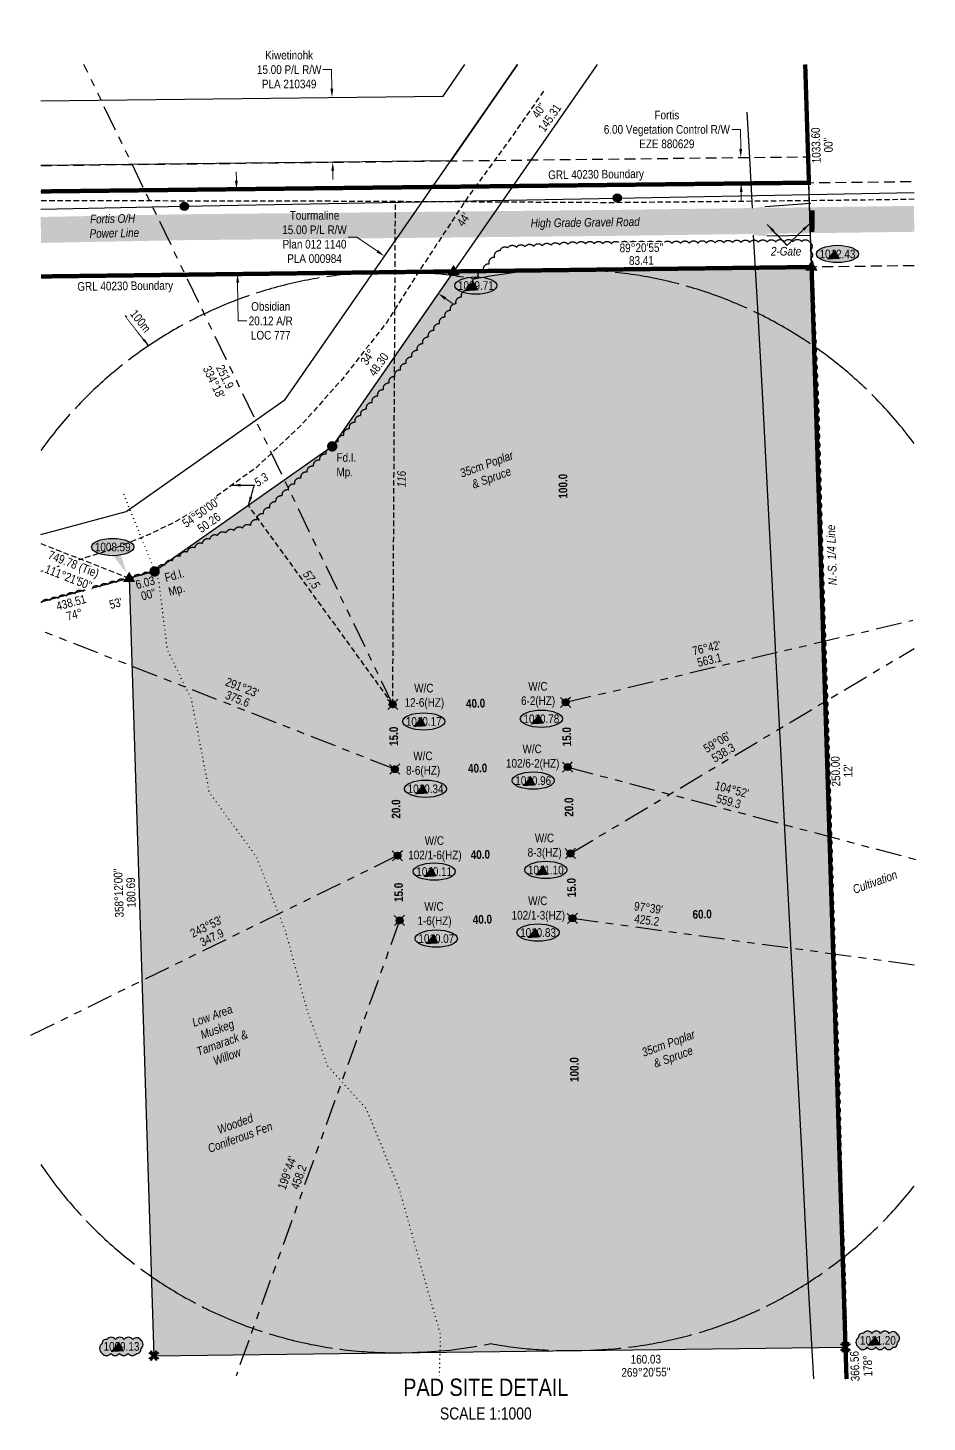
# Model space of a CAD drawing. Extents: x 640289 to 652763, y 5833822 to 5839625.
# Drawn here: x 651723 to 652763, y 5837648 to 5839261 of the extents above; entities that cross this region are included whole.
import ezdxf
from ezdxf.enums import TextEntityAlignment as Align

# ---------------------------------------------------------------- set-up
doc = ezdxf.new("R2010")
doc.units = 0
doc.header["$LTSCALE"] = 5
doc.header["$PDMODE"] = 34
doc.header["$PDSIZE"] = 0.03
for name, pattern in [('0', [1, 1, 0]), ('CENTERLINEX3', [5, 2.5, -1, 0.5, -1]), ('foc-ACCESSROAD', [3.75, 2.5, -1.25]), ('foc-BUFFER', [16.75, 15, -1.75]), ('foc-DRILLPATH', [14.75, 6, -1.75, 1.75, -1.75, 1.75, -1.75]), ('foc-FLOWLINE', [3.75, 2.5, -1.25]), ('foc-QUARTERLINE', [33, 25, -3, 2, -3]), ('foc-TIELINE', [1.875, 1.25, -0.625]), ('foc-TOPO', [1, 0.2, -0.8]), ('UG_PIPE', [1.875, 1.25, -0.625])]:
    doc.linetypes.add(name, pattern=pattern)
doc.layers.get('Defpoints').update_dxf_attribs({"color": 9})
for name, color, linetype in [('AS-FENCE', 48, 'foc-FENCE'), ('AS-PIPE-UG', 44, 'UG_PIPE'), ('AS-POWER', 104, 'foc-POWER'), ('AS-POWER-EXISTING-PP', 72, 'Continuous'), ('AS-POWER-T', 104, 'Continuous'), ('AS-ROADS', 254, 'Continuous'), ('AUX-BUFFER', 7, 'foc-BUFFER'), ('C-AR', 13, 'foc-ACCESSROAD'), ('DETAIL-T', 7, 'Continuous'), ('F-EZE', 190, 'foc-FLOWLINE'), ('F-RW', 190, 'Continuous'), ('L-BD', 7, 'Continuous'), ('L-BD1', 253, 'Continuous'), ('L-MON', 1, 'Continuous'), ('L-MON-T', 1, 'Continuous'), ('L-QSEC', 8, 'foc-QUARTERLINE'), ('L-TIE', 7, 'foc-TIELINE'), ('P-ELEVATION', 7, 'Continuous'), ('P-PDRILLPATH', 12, 'foc-DRILLPATH'), ('P-PROPOSED', 10, 'Continuous'), ('P-PROPOSED-H', 21, 'Continuous'), ('T-BUSH', 110, '0'), ('T-BUSH-T', 110, 'Continuous'), ('T-GENERAL', 48, 'foc-TOPO'), ('T-TIE', 201, 'foc-TIELINE'), ('WETLAND-T', 146, 'Continuous')]:
    doc.layers.add(name, color=color, linetype=linetype)
for name, color, linetype, lineweight in [('AS-GENERAL', 48, 'Continuous', 18), ('C-AR-T', 13, 'Continuous', 9), ('C-RW-T', 13, 'Continuous', 9), ('F-EZE-T', 190, 'Continuous', 9), ('F-RW-T', 190, 'Continuous', 9), ('T-TEXT', 48, 'Continuous', 18), ('T-TIE-T', 201, 'Continuous', 18)]:
    doc.layers.add(name, color=color, linetype=linetype, lineweight=lineweight)
doc.layers.add('AS-TRAPPER BOUNDARY', color=7, linetype='CENTERLINEX3', true_color=0xb85c00, transparency=0.6)
doc.layers.add('AS-TRAPPER-T', color=7, linetype='Continuous', true_color=0xc26100)
doc.styles.add('80', font='ARIALN.TTF', dxfattribs={"height": 10})
doc.styles.add('80CG', font='ARIALN.TTF', dxfattribs={"height": 10})
doc.styles.add('80L', font='ARIALN.TTF', dxfattribs={"height": 10})
doc.styles.add('80LS', font='ARIALNI.TTF', dxfattribs={"height": 10})
doc.styles.add('foc-LtypeFont', font='ARIALN.TTF', dxfattribs={"height": 7.35})
doc.styles.get("Standard").update_dxf_attribs({"font": 'ARIALN.TTF'})
doc.linetypes.add('foc-FENCE', pattern='A,10,-1,["X",foc-LtypeFont,S=0.2,R=0,X=-0.625,Y=-0.75],-1.24', length=12.24)
doc.linetypes.add('foc-POWER', pattern='A,6,-1,["P",foc-LtypeFont,S=0.2,R=0,X=-0.625,Y=-0.75],-1.24,4', length=12.24)
doc.dimstyles.new('CG2011', dxfattribs={"dimscale": 5, "dimtxt": 9, "dimasz": 2, "dimexe": 0.2, "dimexo": 0.0625, "dimgap": 0.5, "dimtad": 0, "dimtih": 1, "dimtoh": 1, "dimzin": 0, "dimdsep": 46, "dimtxsty": '80CG', "dimcen": 0.1, "dimse1": 1, "dimse2": 1, "dimclrd": 256, "dimclrt": 256, "dimaunit": 1, "dimadec": 4, "dimazin": 0, "dimtfac": 0.06, "dimtofl": 0, "dimtmove": 0, "dimatfit": 1, "dimfxl": 0.2, "dimtolj": 1, "dimtzin": 0, "dimlwd": -1, "dimarcsym": 0})
doc.dimstyles.new('Compass 5 000', dxfattribs={"dimscale": 5, "dimtxt": 9, "dimasz": 2, "dimexe": 0.2, "dimexo": 0.0625, "dimgap": 0.5, "dimtad": 0, "dimtih": 1, "dimtoh": 1, "dimzin": 0, "dimdsep": 46, "dimtxsty": '80CG', "dimcen": 0.1, "dimse1": 1, "dimse2": 1, "dimclrd": 256, "dimclrt": 256, "dimaunit": 1, "dimadec": 4, "dimazin": 0, "dimtfac": 0.06, "dimtofl": 0, "dimtmove": 0, "dimatfit": 1, "dimfxl": 0.2, "dimtolj": 1, "dimtzin": 0, "dimlwd": -1, "dimarcsym": 0})

# ---------------------------------------------------------------- blocks, each defined once
blk = doc.blocks.new('WC')
at = {"layer": 'L-MON'}
h = blk.add_hatch(color=255, dxfattribs=at)
h.dxf.hatch_style = 1
edge = h.paths.add_edge_path()
edge.add_arc((0, 0), 0.9, 0, 360)
at = {"layer": 'L-MON', "color": 240, "flags": 128}
for points in [[(-0.62, 0.5), (-1.23, 1.12)], [(0.52, 0.61), (1.13, 1.21)], [(-1.18, -1.18), (-0.56, -0.57)], [(1.16, -1.18), (0.56, -0.57)]]:
    blk.add_lwpolyline(points, dxfattribs=at)
at = {"layer": 'L-MON', "color": 240}
for radius in [0.8, 0.373]:
    blk.add_circle((0, 0), radius, dxfattribs=at)
blk = doc.blocks.new('*D62')
at = {"layer": 'Defpoints', "color": 0, "transparency": 16777216}
for p in [(652168.5, 5839043.7), (652230.7, 5839000.5), (652135.8, 5838996.5)]:
    blk.add_point(p, dxfattribs=at)
at = {"layer": 'F-RW-T', "transparency": 16777216}
for p, q in [((652103.9, 5839018.7), (652093.9, 5839018.7)), ((652127.6, 5839002.2), (652103.9, 5839018.7)), ((652206.2, 5838947.7), (652214.4, 5838942))]:
    blk.add_line(p, q, dxfattribs=at)
for points in [[(652128.5, 5839003.6), (652126.6, 5839000.9), (652135.8, 5838996.5)], [(652207.1, 5838949.1), (652205.2, 5838946.3), (652198, 5838953.4)]]:
    blk.add_solid(points, dxfattribs=at)
at = {"layer": 'F-RW-T', "transparency": 16777216, "insert": (652054.8, 5839018.7), "char_height": 10, "attachment_point": 5, "style": '80CG'}
blk.add_mtext('\\A1;Tourmaline\\P15.00 P/L R/W\\PPlan 012 1140\\PPLA 000984', dxfattribs=at)
blk = doc.blocks.new('*D63')
at = {"layer": 'Defpoints', "color": 0, "transparency": 16777216}
for p in [(652518.6, 5839110.3), (652547.7, 5839110.6), (652518.9, 5839080.3)]:
    blk.add_point(p, dxfattribs=at)
at = {"layer": 'F-EZE-T', "transparency": 16777216}
for p, q in [((652547.3, 5839143.1), (652537.3, 5839143.1)), ((652547.6, 5839120.6), (652547.3, 5839143.1)), ((652548.2, 5839070.7), (652548.3, 5839060.7))]:
    blk.add_line(p, q, dxfattribs=at)
for points in [[(652549.3, 5839120.7), (652545.9, 5839120.6), (652547.7, 5839110.6)], [(652549.8, 5839070.7), (652546.5, 5839070.6), (652548.1, 5839080.7)]]:
    blk.add_solid(points, dxfattribs=at)
at = {"layer": 'F-EZE-T', "transparency": 16777216, "insert": (652462.2, 5839143.1), "char_height": 10, "attachment_point": 5, "style": '80CG'}
blk.add_mtext('\\A1;Fortis\\P6.00 Vegetation Control R/W\\PEZE 880629', dxfattribs=at)
blk = doc.blocks.new('*D64')
at = {"layer": 'Defpoints', "color": 0, "transparency": 16777216}
for p in [(651954.5, 5839178.9), (651955.3, 5839103.9), (652075.8, 5839105.3)]:
    blk.add_point(p, dxfattribs=at)
at = {"layer": 'F-RW-T', "transparency": 16777216}
for p, q in [((652074.6, 5839212.3), (652064.6, 5839212.3)), ((652074.9, 5839190.2), (652074.6, 5839212.3)), ((652075.9, 5839095.3), (652076.1, 5839085.3))]:
    blk.add_line(p, q, dxfattribs=at)
for points in [[(652076.5, 5839190.3), (652073.2, 5839190.2), (652075, 5839180.2)], [(652077.6, 5839095.3), (652074.3, 5839095.2), (652075.8, 5839105.3)]]:
    blk.add_solid(points, dxfattribs=at)
at = {"layer": 'F-RW-T', "transparency": 16777216, "insert": (652025.5, 5839212.3), "char_height": 10, "attachment_point": 5, "style": '80CG'}
blk.add_mtext('\\A1;Kiwetinohk\\P15.00 P/L R/W\\PPLA 210349', dxfattribs=at)
blk = doc.blocks.new('*D65')
at = {"layer": 'C-AR-T', "transparency": 16777216}
for p, q in [((651964.5, 5839084), (651964.4, 5839094)), ((651965.9, 5838965.9), (651966.5, 5838921.7)), ((651966.5, 5838921.7), (651976.5, 5838921.7))]:
    blk.add_line(p, q, dxfattribs=at)
for points in [[(651966.2, 5839084), (651962.8, 5839084), (651964.6, 5839074)], [(651967.6, 5838965.9), (651964.3, 5838965.9), (651965.8, 5838975.9)]]:
    blk.add_solid(points, dxfattribs=at)
at = {"layer": 'Defpoints', "color": 0, "transparency": 16777216}
for p in [(651989.5, 5839074.3), (651965.8, 5838975.9), (651990.7, 5838976.2)]:
    blk.add_point(p, dxfattribs=at)
at = {"layer": 'C-AR-T', "transparency": 16777216, "insert": (652004.2, 5838921.7), "char_height": 10, "attachment_point": 5, "style": '80CG'}
blk.add_mtext('\\A1;Obsidian\\P20.12 A/R\\PLOC 777', dxfattribs=at)
blk = doc.blocks.new('TRIA')
blk.add_hatch(color=255).paths.add_polyline_path([(-0.04, 1.52), (-1.47, -0.87), (1.39, -0.87)])
blk = doc.blocks.new('TRIAA')
blk.add_blockref('TRIA', (0, 0))
blk = doc.blocks.new('TRIB')
at = {"color": 1}
blk.add_lwpolyline([(-1.12, -0.67), (-0.04, 1.13), (1.04, -0.67)], close=True, dxfattribs=at)
blk = doc.blocks.new('TRIBB')
blk.add_blockref('TRIB', (0, 0))
blk = doc.blocks.new('TRICC')
for name in ['TRIAA', 'TRIBB']:
    blk.add_blockref(name, (0, 0))
blk = doc.blocks.new('plspike')
blk.add_blockref('TRICC', (0, 0))
blk = doc.blocks.new('fdia')
at = {"color": 255, "const_width": 1}
blk.add_lwpolyline([(-0.5, 0, 1), (0.5, 0, 1)], format="xyb", close=True, dxfattribs=at)
blk = doc.blocks.new('Fdiaa')
blk.add_blockref('fdia', (0, 0))
blk = doc.blocks.new('fdib')
at = {"color": 1, "const_width": 1.6}
blk.add_lwpolyline([(-0.4, 0, 1), (0.4, 0, 1)], format="xyb", close=True, dxfattribs=at)
at = {"color": 1}
blk.add_circle((0, 0), 0.8, dxfattribs=at)
blk = doc.blocks.new('Fdibb')
blk.add_blockref('fdib', (0, 0))
blk = doc.blocks.new('fdicc')
for name in ['Fdibb', 'Fdiaa']:
    blk.add_blockref(name, (0, 0))
blk = doc.blocks.new('FDI')
blk.add_blockref('fdicc', (0, 0))
blk = doc.blocks.new('POWERPOLE')
h = blk.add_hatch(color=255)
edge = h.paths.add_edge_path()
edge.add_arc((0, 0), 0.96, 0, 360)
at = {"linetype": 'Continuous'}
for p, q in [((0.68, -0.68), (-0.68, 0.68)), ((-0.68, -0.68), (0.68, 0.68))]:
    blk.add_line(p, q, dxfattribs=at)
blk.add_circle((0, 0), 0.96, dxfattribs=at)
blk = doc.blocks.new('we')
at = {"layer": 'P-ELEVATION'}
h = blk.add_hatch(color=111, dxfattribs=at)
h.dxf.hatch_style = 1
edge = h.paths.add_edge_path()
edge.add_ellipse((0, 0), major_axis=(-24.4, 0), ratio=0.410256, start_angle=0, end_angle=360)
at = {"layer": 'P-ELEVATION', "color": 7, "flags": 128}
blk.add_lwpolyline([(0, 0, 12.5, 0, 0), (-12.4, -6.4, 0, 0, 0)], format="xyseb", dxfattribs=at)
at = {"layer": 'P-ELEVATION', "color": 7}
blk.add_ellipse((0, 0), major_axis=(-24.4, 0), ratio=0.410256, dxfattribs=at)
at = {"layer": 'P-ELEVATION', "style": '80'}
blk.add_attdef('ELEVATION', text='', height=10, dxfattribs=at).set_placement((0, 0), align=Align.MIDDLE_CENTER)
blk = doc.blocks.new('*U74')
at = {"layer": 'P-ELEVATION'}
h = blk.add_hatch(color=111, dxfattribs=at)
h.dxf.hatch_style = 1
edge = h.paths.add_edge_path()
edge.add_ellipse((0, 0), major_axis=(-24.4, 0), ratio=0.410256, start_angle=0, end_angle=360)
at = {"layer": 'P-ELEVATION', "color": 7, "flags": 128}
blk.add_lwpolyline([(0, 0, 12.5, 0, 0), (16, -29.8, 0, 0, 0)], format="xyseb", dxfattribs=at)
at = {"layer": 'P-ELEVATION', "color": 7}
blk.add_ellipse((0, 0), major_axis=(-24.4, 0), ratio=0.410256, dxfattribs=at)
at = {"layer": 'P-ELEVATION', "style": '80'}
blk.add_attdef('ELEVATION', text='', height=10, dxfattribs=at).set_placement((0, 0), align=Align.MIDDLE_CENTER)
blk = doc.blocks.new('TEMP')
h = blk.add_hatch(color=255)
h.dxf.hatch_style = 1
h.paths.add_polyline_path([(0, 0.25), (-0.67, 1.15), (-0.67, 0.67), (-1.15, 0.67), (-0.25, 0), (-1.15, -0.67), (-0.67, -0.67), (-0.67, -1.15), (0, -0.25), (0.67, -1.15), (0.67, -0.67), (1.15, -0.67), (0.25, 0), (1.15, 0.67), (0.67, 0.67), (0.67, 1.15)])
h.paths.add_polyline_path([(0.57, 0.85), (0.57, 0.57), (0.85, 0.57), (0.08, 0), (0.85, -0.57), (0.57, -0.57), (0.57, -0.85), (0, -0.08), (-0.57, -0.85), (-0.57, -0.57), (-0.85, -0.57), (-0.08, 0), (-0.85, 0.57), (-0.57, 0.57), (-0.57, 0.85), (0, 0.08)], flags=16)
h = blk.add_hatch(color=1)
h.dxf.hatch_style = 1
h.paths.add_polyline_path([(0, 0.08), (-0.57, 0.85), (-0.57, 0.57), (-0.85, 0.57), (-0.08, 0), (-0.85, -0.57), (-0.57, -0.57), (-0.57, -0.85), (0, -0.08), (0.57, -0.85), (0.57, -0.57), (0.85, -0.57), (0.08, 0), (0.85, 0.57), (0.57, 0.57), (0.57, 0.85)])
at = {"color": 1}
for p, q in [((-0.08, 0), (0.08, 0)), ((0, 0.08), (0, -0.08))]:
    blk.add_line(p, q, dxfattribs=at)
at = {"color": 255, "flags": 128}
blk.add_lwpolyline([(-0.25, 0), (-1.15, 0.67), (-0.67, 0.67), (-0.67, 1.15), (0, 0.25), (0.67, 1.15), (0.67, 0.67), (1.15, 0.67), (0.25, 0), (1.15, -0.67), (0.67, -0.67), (0.67, -1.15), (0, -0.25), (-0.67, -1.15), (-0.67, -0.67), (-1.15, -0.67)], close=True, dxfattribs=at)
at = {"color": 1, "flags": 128}
blk.add_lwpolyline([(-0.08, 0), (-0.85, 0.57), (-0.57, 0.57), (-0.57, 0.85), (0, 0.08), (0.57, 0.85), (0.57, 0.57), (0.85, 0.57), (0.08, 0), (0.85, -0.57), (0.57, -0.57), (0.57, -0.85), (0, -0.08), (-0.57, -0.85), (-0.57, -0.57), (-0.85, -0.57)], close=True, dxfattribs=at)
blk = doc.blocks.new('wa')
at = {"layer": 'P-ELEVATION'}
h = blk.add_hatch(color=111, dxfattribs=at)
h.dxf.hatch_style = 1
edge = h.paths.add_edge_path()
edge.add_arc((-17.4, -4.5), 6.1, 215, 325)
edge.add_arc((-7.4, -4.5), 6.1, 215, 325)
edge.add_arc((2.6, -4.5), 6.1, 215, 325)
edge.add_arc((12.7, -4.5), 6.1, 215, 325)
edge.add_arc((18.1, -3.7), 4.32, 263.4336, 373.4336)
edge.add_arc((18.8, 2.3), 6.1, 305, 415)
edge.add_arc((17.5, 4.4), 5.69, 30.6955, 140.6955)
edge.add_arc((8.1, 4.5), 6.1, 35, 145)
edge.add_arc((-1.9, 4.5), 6.1, 35, 145)
edge.add_arc((-11.9, 4.5), 6.1, 35, 145)
edge.add_arc((-18, 3.8), 4.33, 75.4261, 185.4261)
edge.add_arc((-18.4, -2.3), 6.96, 125, 235)
at = {"color": 240, "flags": 128}
blk.add_lwpolyline([(-22.4, -8, 0.520567), (-12.3, -8, 0.520567), (-2.4, -8, 0.520567), (7.6, -8, 0.520567), (17.6, -8, 0.520567), (22.4, -2.7, 0.520567), (22.4, 7.3, 0.520567), (13.1, 8, 0.520567), (3.1, 8, 0.520567), (-6.9, 8, 0.520567), (-16.9, 8, 0.520567), (-22.4, 3.4, 0.520567)], format="xyb", close=True, dxfattribs=at)
at = {"layer": 'P-ELEVATION', "color": 240, "flags": 128}
blk.add_lwpolyline([(0, 0, 12.5, 0, 0), (-12.4, -6.4, 0, 0, 0)], format="xyseb", dxfattribs=at)
at = {"layer": 'P-ELEVATION', "color": 240, "style": '80'}
blk.add_attdef('ELEVATION', text='', height=10, dxfattribs=at).set_placement((0, 0), align=Align.MIDDLE_CENTER)

msp = doc.modelspace()

# ---------------------------------------------------------------- hatches: boundary and pattern name
at = {"layer": 'AS-GENERAL'}
h = msp.add_hatch(color=256, dxfattribs=at)
h.dxf.hatch_style = 1
h.paths.add_polyline_path([(652562.222, 5839020.828), (652560.875, 5839052.146), (652575.829, 5839053.782), (652578.208, 5839019.799)])
at = {"layer": 'P-PROPOSED-H'}
h = msp.add_hatch(color=256, dxfattribs=at)
h.dxf.hatch_style = 1
h.paths.add_polyline_path([(651868.916, 5837724.964), (652668.772, 5837734.764), (652629.519, 5838984.016), (652215.689, 5838978.946), (652075.298, 5838776.6), (651869.926, 5838631.902), (651840.667, 5838624.003)])

# ---------------------------------------------------------------- linework, layer by layer
at = {"layer": 'AS-FENCE'}
msp.add_line((652669.927, 5837698.005), (652622.159, 5839218.247), dxfattribs=at)
at = {"layer": 'AS-FENCE', "flags": 128}
for points in [[(652554.861, 5839163.01), (652557.684, 5839110.448), (652560.855, 5839052.156)], [(652575.814, 5839053.857), (652628.54, 5839057.769)], [(652562.087, 5839020.698), (652567.048, 5838936.147), (652572.362, 5838838.647), (652577.371, 5838741.787), (652582.124, 5838652.887), (652587.977, 5838535.768), (652593.691, 5838425.528), (652598.576, 5838326.693), (652605.365, 5838193.42), (652611.677, 5838079.226), (652617.779, 5837962.897), (652625.607, 5837804.544), (652631.856, 5837698.005)], [(652628.682, 5839020.525), (652578.248, 5839019.799)]]:
    msp.add_lwpolyline(points, dxfattribs=at)
at = {"layer": 'AS-GENERAL', "const_width": 4.998, "flags": 128}
msp.add_lwpolyline([(652630.404, 5839024.356), (652630.466, 5839049.641)], dxfattribs=at)
at = {"layer": 'AS-PIPE-UG', "flags": 128}
for points in [[(652319.737, 5839187.538), (652278.664, 5839128.774), (652231.191, 5839063.661), (652177.186, 5838981.449), (652137.506, 5838918.877), (652089.525, 5838857.378), (652039.101, 5838800.838), (651987.686, 5838752.327), (651927.963, 5838709.041), (651892.203, 5838688.455), (651862.514, 5838674.149), (651822.745, 5838658.251), (651767.589, 5838640.477), (651738.408, 5838631.695)], [(652748.116, 5839062.428), (652723.411, 5839061.817), (652551.34, 5839059.894), (652400.023, 5839058.352), (652101.156, 5839059.944), (651894.248, 5839060.357), (651738.408, 5839060.662)]]:
    msp.add_lwpolyline(points, dxfattribs=at)
at = {"layer": 'AS-POWER', "flags": 128}
msp.add_lwpolyline([(651738.408, 5839050.885), (651904.268, 5839054.274), (652404.874, 5839063.795), (652748.116, 5839070.257)], dxfattribs=at)
at = {"layer": 'AS-ROADS', "const_width": 29.991, "flags": 128}
msp.add_lwpolyline([(652748.116, 5839039.77), (652394.505, 5839034.978), (651901.015, 5839030.037), (651738.408, 5839026.906)], dxfattribs=at)
at = {"layer": 'AS-TRAPPER BOUNDARY', "color": 52, "true_color": 0xbadd22, "const_width": 4.999, "flags": 128}
for points in [[(652622.159, 5839218.247), (652626.454, 5839081.553), (651738.408, 5839071.428)], [(651738.408, 5838973.098), (652629.519, 5838984.016), (652669.927, 5837698.005)]]:
    msp.add_lwpolyline(points, dxfattribs=at)
at = {"layer": 'AUX-BUFFER', "color": 251, "linetype": 'foc-BUFFER', "flags": 128}
for points in [[(652748.116, 5838779.862, 0.24627355), (652334.572, 5838980.406), (652324.579, 5838980.092, 0.04327431), (652239.675, 5838970.035, 0.05338184), (652134.608, 5838977.956), (652124.616, 5838977.642, 0.23306224), (651738.408, 5838771.961, 0.23306224)], [(651738.408, 5837945.96, 0.25735644), (652163.863, 5837728.574), (652173.855, 5837728.888, 0.04327431), (652258.76, 5837738.945, 0.05338184), (652363.827, 5837731.024), (652373.819, 5837731.338, 0.22251377), (652748.116, 5837921.141)]]:
    msp.add_lwpolyline(points, format="xyb", dxfattribs=at)
at = {"layer": 'C-AR', "flags": 128}
for points in [[(651738.408, 5839071.428), (652626.454, 5839081.553), (652748.116, 5839082.94)], [(652748.116, 5838985.469), (652629.519, 5838984.016), (651738.408, 5838973.098)]]:
    msp.add_lwpolyline(points, dxfattribs=at)
at = {"layer": 'F-EZE', "flags": 128}
msp.add_lwpolyline([(651738.408, 5839101.421), (652625.512, 5839111.535), (652626.454, 5839081.553), (651738.408, 5839071.428)], dxfattribs=at)
at = {"layer": 'F-RW'}
for points in [[(652381.722, 5839218.247), (652075.298, 5838776.6), (651869.926, 5838631.902), (651738.408, 5838596.397)], [(651738.408, 5838674.701), (651837.149, 5838701.367), (652020.817, 5838830.798), (652289.585, 5839218.247)], [(652289.585, 5839218.247), (652212.292, 5839106.824), (651738.408, 5839101.421)], [(651738.408, 5839176.404), (652203.402, 5839181.706), (652228.75, 5839218.247)]]:
    msp.add_lwpolyline(points, dxfattribs=at)
at = {"layer": 'L-QSEC'}
msp.add_line((652669.927, 5837698.005), (652622.159, 5839218.247), dxfattribs=at)
at = {"layer": 'L-TIE'}
msp.add_line((651840.667, 5838624.003), (651738.408, 5838664.019), dxfattribs=at)
at = {"layer": 'P-PDRILLPATH', "flags": 128}
for points in [[(652145.31, 5838478.19), (651788.223, 5839218.247)], [(652345.274, 5838480.64), (652746.568, 5838575.47)], [(652147.665, 5838403.235), (651737.375, 5838563.886)], [(652350.769, 5838305.745), (652748.116, 5838543.012)], [(652347.629, 5838405.685), (652749.802, 5838298.841)], [(652150.805, 5838303.295), (651724.869, 5838094.467)], [(652153.161, 5838228.34), (651964.146, 5837701.776)], [(652353.124, 5838230.79), (652748.116, 5838177.077)]]:
    msp.add_lwpolyline(points, dxfattribs=at)
at = {"layer": 'P-PROPOSED', "flags": 128}
msp.add_lwpolyline([(651868.916, 5837724.964), (652668.772, 5837734.764), (652629.519, 5838984.016), (652215.689, 5838978.946), (652075.298, 5838776.6), (651869.926, 5838631.902), (651840.667, 5838624.003)], close=True, dxfattribs=at)
at = {"layer": 'T-BUSH', "flags": 128}
msp.add_lwpolyline([(651739.203, 5838595.687, -0.52056705), (651748.843, 5838598.336, -0.52056705), (651758.482, 5838600.984, -0.52056705), (651768.122, 5838603.633, -0.52056705), (651777.762, 5838606.282, -0.52056705), (651787.403, 5838608.927, -0.52056705), (651797.052, 5838611.541, -0.52056705), (651806.702, 5838614.154, -0.52056705), (651816.351, 5838616.768, -0.52056705), (651826.001, 5838619.381, -0.52056705), (651835.65, 5838621.995, -0.52056705), (651845.3, 5838624.608, -0.52056705), (651854.949, 5838627.222, -0.52056705), (651864.599, 5838629.835, -0.52056705), (651873.389, 5838634.518, -0.52056705), (651882.051, 5838639.509, -0.52056705), (651890.713, 5838644.499, -0.52056705), (651899.376, 5838649.49, -0.52056705), (651908.038, 5838654.48, -0.52056705), (651916.701, 5838659.471, -0.52056705), (651925.363, 5838664.461, -0.52056705), (651934.025, 5838669.452, -0.52056705), (651942.967, 5838673.788, -0.52056705), (651952.565, 5838676.584, -0.52056705), (651962.163, 5838679.38, -0.52056705), (651971.761, 5838682.176, -0.52056705), (651981.284, 5838685.103, -0.52056705), (651988.527, 5838691.994, -0.52056705), (651995.77, 5838698.884, -0.52056705), (652003.013, 5838705.774, -0.52056705), (652010.257, 5838712.665, -0.52056705), (652017.5, 5838719.555, -0.52056705), (652024.743, 5838726.446, -0.52056705), (652031.986, 5838733.336, -0.52056705), (652039.23, 5838740.227, -0.52056705), (652046.473, 5838747.117, -0.52056705), (652053.716, 5838754.007, -0.52056705), (652060.959, 5838760.898, -0.52056705), (652068.202, 5838767.788, -0.52056705), (652075.446, 5838774.679, -0.52056705), (652082.194, 5838782.042, -0.52056705), (652088.746, 5838789.593, -0.52056705), (652095.298, 5838797.143, -0.52056705), (652101.85, 5838804.694, -0.52056705), (652108.403, 5838812.244, -0.52056705), (652114.955, 5838819.795, -0.52056705), (652121.507, 5838827.345, -0.52056705), (652128.059, 5838834.896, -0.52056705), (652134.612, 5838842.446, -0.52056705), (652141.164, 5838849.997, -0.52056705), (652147.716, 5838857.547, -0.52056705), (652154.268, 5838865.098, -0.52056705), (652160.821, 5838872.648, -0.52056705), (652167.373, 5838880.199, -0.52056705), (652173.83, 5838887.83, -0.52056705), (652180.212, 5838895.525, -0.52056705), (652186.595, 5838903.219, -0.52056705), (652192.977, 5838910.914, -0.52056705), (652199.36, 5838918.608, -0.52056705), (652205.742, 5838926.303, -0.52056705), (652212.125, 5838933.997, -0.52056705), (652218.508, 5838941.692, -0.52056705), (652224.89, 5838949.386, -0.52056705), (652231.273, 5838957.081, -0.52056705), (652237.655, 5838964.775, -0.52056705), (652244.038, 5838972.47, -0.52056705), (652250.421, 5838980.164, -0.52056705), (652256.803, 5838987.859, -0.52056705), (652263.186, 5838995.553, -0.52056705), (652269.568, 5839003.248, -0.52056705), (652278.296, 5839006.303, -0.52056705), (652288.277, 5839006.881, -0.52056705), (652298.257, 5839007.459, -0.52056705), (652308.237, 5839008.036, -0.52056705), (652318.218, 5839008.614, -0.52056705), (652328.198, 5839009.192, -0.52056705), (652338.179, 5839009.77, -0.52056705), (652348.159, 5839010.348, -0.52056705), (652358.142, 5839010.837, -0.52056705), (652368.139, 5839010.894, -0.52056705), (652378.136, 5839010.95, -0.52056705), (652388.133, 5839011.007, -0.52056705), (652398.13, 5839011.063, -0.52056705), (652408.127, 5839011.12, -0.52056705), (652418.124, 5839011.177, -0.52056705), (652428.121, 5839011.233, -0.52056705), (652438.118, 5839011.29, -0.52056705), (652448.115, 5839011.346, -0.52056705), (652458.112, 5839011.403, -0.52056705), (652468.109, 5839011.46, -0.52056705), (652478.106, 5839011.516, -0.52056705), (652488.102, 5839011.594, -0.52056705), (652498.098, 5839011.742, -0.52056705), (652508.094, 5839011.89, -0.52056705), (652518.09, 5839012.038, -0.52056705), (652528.086, 5839012.186, -0.52056705), (652538.082, 5839012.334, -0.52056705), (652548.078, 5839012.482, -0.52056705), (652558.074, 5839012.63, -0.52056705), (652568.07, 5839012.778, -0.52056705), (652578.066, 5839012.926, -0.52056705), (652588.062, 5839013.073, -0.52056705), (652598.058, 5839013.221, -0.52056705), (652608.054, 5839013.369, -0.52056705), (652618.051, 5839013.517, -0.52056705), (652627.329, 5839012.906, -0.52056705), (652627.739, 5839002.917, -0.52056705), (652628.15, 5838992.929, -0.52056705), (652628.561, 5838982.94, -0.52056705), (652628.972, 5838972.951, -0.52056705), (652629.383, 5838962.963, -0.52056705), (652629.794, 5838952.974, -0.52056705), (652630.204, 5838942.985, -0.52056705), (652630.615, 5838932.997, -0.52056705), (652631.026, 5838923.008, -0.52056705), (652631.437, 5838913.019, -0.52056705), (652631.848, 5838903.031, -0.52056705), (652632.258, 5838893.042, -0.52056705), (652632.669, 5838883.053, -0.52056705), (652633.08, 5838873.065, -0.52056705), (652633.491, 5838863.076, -0.52056705), (652633.902, 5838853.087, -0.52056705), (652634.313, 5838843.099, -0.52056705), (652634.723, 5838833.11, -0.52056705), (652635.134, 5838823.121, -0.52056705), (652635.545, 5838813.133, -0.52056705), (652635.825, 5838803.139, -0.52056705), (652636.093, 5838793.146, -0.52056705), (652636.362, 5838783.152, -0.52056705), (652636.631, 5838773.159, -0.52056705), (652636.899, 5838763.165, -0.52056705), (652637.168, 5838753.172, -0.52056705), (652637.437, 5838743.178, -0.52056705), (652637.705, 5838733.185, -0.52056705), (652637.974, 5838723.191, -0.52056705), (652638.243, 5838713.198, -0.52056705), (652638.511, 5838703.204, -0.52056705), (652638.78, 5838693.211, -0.52056705), (652639.048, 5838683.217, -0.52056705), (652639.317, 5838673.224, -0.52056705), (652639.586, 5838663.23, -0.52056705), (652639.871, 5838653.237, -0.52056705), (652640.202, 5838643.246, -0.52056705), (652640.533, 5838633.254, -0.52056705), (652640.865, 5838623.263, -0.52056705), (652641.196, 5838613.271, -0.52056705), (652641.527, 5838603.279, -0.52056705), (652641.858, 5838593.288, -0.52056705), (652642.189, 5838583.296, -0.52056705), (652642.521, 5838573.304, -0.52056705), (652642.852, 5838563.313, -0.52056705), (652643.183, 5838553.321, -0.52056705), (652643.514, 5838543.33, -0.52056705), (652643.845, 5838533.338, -0.52056705), (652644.177, 5838523.346, -0.52056705), (652644.508, 5838513.355, -0.52056705), (652644.839, 5838503.363, -0.52056705), (652645.17, 5838493.371, -0.52056705), (652645.501, 5838483.38, -0.52056705), (652645.833, 5838473.388, -0.52056705), (652646.164, 5838463.397, -0.52056705), (652646.493, 5838453.405, -0.52056705), (652646.778, 5838443.412, -0.52056705), (652647.064, 5838433.419, -0.52056705), (652647.349, 5838423.426, -0.52056705), (652647.634, 5838413.433, -0.52056705), (652647.919, 5838403.44, -0.52056705), (652648.205, 5838393.447, -0.52056705), (652648.49, 5838383.454, -0.52056705), (652648.775, 5838373.461, -0.52056705), (652649.06, 5838363.467, -0.52056705), (652649.346, 5838353.474, -0.52056705), (652649.631, 5838343.481, -0.52056705), (652649.916, 5838333.488, -0.52056705), (652650.201, 5838323.495, -0.52056705), (652650.486, 5838313.502, -0.52056705), (652650.772, 5838303.509, -0.52056705), (652651.057, 5838293.516, -0.52056705), (652651.342, 5838283.523, -0.52056705), (652651.627, 5838273.53, -0.52056705), (652651.913, 5838263.537, -0.52056705), (652652.198, 5838253.544, -0.52056705), (652652.483, 5838243.551, -0.52056705), (652652.806, 5838233.559, -0.52056705), (652653.14, 5838223.568, -0.52056705), (652653.473, 5838213.576, -0.52056705), (652653.807, 5838203.585, -0.52056705), (652654.141, 5838193.593, -0.52056705), (652654.475, 5838183.601, -0.52056705), (652654.808, 5838173.61, -0.52056705), (652655.142, 5838163.618, -0.52056705), (652655.476, 5838153.627, -0.52056705), (652655.81, 5838143.635, -0.52056705), (652656.143, 5838133.644, -0.52056705), (652656.477, 5838123.652, -0.52056705), (652656.811, 5838113.661, -0.52056705), (652657.145, 5838103.669, -0.52056705), (652657.478, 5838093.678, -0.52056705), (652657.812, 5838083.686, -0.52056705), (652658.146, 5838073.695, -0.52056705), (652658.48, 5838063.703, -0.52056705), (652658.813, 5838053.711, -0.52056705), (652659.147, 5838043.72, -0.52056705), (652659.481, 5838033.728, -0.52056705), (652659.708, 5838023.734, -0.52056705), (652659.926, 5838013.739, -0.52056705), (652660.144, 5838003.744, -0.52056705), (652660.362, 5837993.75, -0.52056705), (652660.58, 5837983.755, -0.52056705), (652660.798, 5837973.76, -0.52056705), (652661.016, 5837963.765, -0.52056705), (652661.234, 5837953.771, -0.52056705), (652661.452, 5837943.776, -0.52056705), (652661.671, 5837933.781, -0.52056705), (652661.889, 5837923.787, -0.52056705), (652662.116, 5837913.792, -0.52056705), (652662.512, 5837903.803, -0.52056705), (652662.908, 5837893.814, -0.52056705), (652663.304, 5837883.824, -0.52056705), (652663.7, 5837873.835, -0.52056705), (652664.096, 5837863.846, -0.52056705), (652664.492, 5837853.857, -0.52056705), (652664.889, 5837843.867, -0.52056705), (652665.285, 5837833.878, -0.52056705), (652665.681, 5837823.889, -0.52056705), (652665.93, 5837813.895, -0.52056705), (652666.147, 5837803.9, -0.52056705), (652666.364, 5837793.905, -0.52056705), (652666.581, 5837783.911, -0.52056705), (652666.799, 5837773.916, -0.52056705), (652667.016, 5837763.921, -0.52056705), (652667.233, 5837753.926, -0.52056705), (652667.45, 5837743.932, -0.52056705), (652667.667, 5837733.937, -0.52056705), (652667.885, 5837723.942, -0.52056705), (652668.102, 5837713.947, -0.52056705), (652668.319, 5837703.953, -0.52056705), (652668.45, 5837697.939, -0.52056705)], format="xyb", dxfattribs=at)
at = {"layer": 'T-GENERAL', "flags": 128}
msp.add_lwpolyline([(651833.9, 5838721.608), (651874.416, 5838621.429), (651884.388, 5838541.642), (651911.867, 5838485.137), (651918.942, 5838450.303), (651932.909, 5838376.684), (651987.287, 5838302.203), (652020.932, 5838216.238), (652046.278, 5838123.793), (652069.492, 5838060.625), (652114.147, 5838011.143), (652152.432, 5837918.716), (652178.679, 5837824.756), (652200.372, 5837749.212), (652198.766, 5837698.005)], dxfattribs=at)
at = {"layer": 'T-TIE'}
for q in [(652148.408, 5839059.692), (651978.471, 5838708.379)]:
    msp.add_line((652145.31, 5838478.19), q, dxfattribs=at)

# ---------------------------------------------------------------- block references
at = {"layer": 'AS-POWER-EXISTING-PP', "color": 6, "xscale": 4.998555499999987, "yscale": 4.998555499999987, "zscale": 4.998555499999987, "rotation": 0.04076642728140503}
for p in [(652404.874, 5839063.795), (651904.268, 5839054.274)]:
    msp.add_blockref('POWERPOLE', p, dxfattribs=at)
at = {"layer": 'C-RW-T', "xscale": 0.9992885121209162, "yscale": 0.9992885121209162, "zscale": 0.9992885121209162}
for p, values in [((652659.452, 5838999.112), {'ELEVATION': '1012.43'}), ((652241.367, 5838962.61), {'ELEVATION': '1009.71'}), ((652181.106, 5838458.422), {'ELEVATION': '1010.17'}), ((652317.085, 5838461.537), {'ELEVATION': '1010.78'}), ((652183.208, 5838380.565), {'ELEVATION': '1010.34'}), ((652307.692, 5838390.053), {'ELEVATION': '1010.96'}), ((652193.224, 5838284.843), {'ELEVATION': '1010.11'}), ((652322.258, 5838286.712), {'ELEVATION': '1011.10'}), ((652195.606, 5838207.322), {'ELEVATION': '1010.07'}), ((652313.258, 5838214.293), {'ELEVATION': '1010.83'})]:
    msp.add_blockref('we', p, dxfattribs=at).add_auto_attribs(values)
at = {"layer": 'L-MON', "xscale": 4.998555499999995, "yscale": 4.998555499999995, "zscale": 4.998555499999995}
for name, p in [('plspike', (652215.689, 5838978.946)), ('plspike', (652629.519, 5838984.016)), ('FDI', (652075.298, 5838776.6)), ('plspike', (651840.667, 5838624.003)), ('FDI', (651869.926, 5838631.902)), ('WC', (652345.274, 5838480.64)), ('WC', (652145.31, 5838478.19)), ('WC', (652147.665, 5838403.235)), ('WC', (652347.629, 5838405.685)), ('WC', (652150.805, 5838303.295)), ('WC', (652350.769, 5838305.745)), ('WC', (652153.161, 5838228.34)), ('WC', (652353.124, 5838230.79))]:
    msp.add_blockref(name, p, dxfattribs=at)
at = {"layer": 'L-MON', "color": 3, "xscale": 0.9997111, "yscale": 0.9997111, "zscale": 0.9997111}
for p, values in [((651831.618, 5837735.65), {'ELEVATION': '1009.13'}), ((652706.215, 5837742.691), {'ELEVATION': '1011.20'})]:
    msp.add_blockref('wa', p, dxfattribs=at).add_auto_attribs(values)
at = {"layer": 'L-MON', "color": 3, "xscale": 4.9985555, "yscale": 4.9985555, "zscale": 4.9985555}
for p in [(651868.916, 5837724.964), (652668.772, 5837734.764)]:
    msp.add_blockref('TEMP', p, dxfattribs=at)

# ---------------------------------------------------------------- texts
at = {"layer": 'AS-POWER-T', "insert": (651791.029, 5839044.278), "char_height": 9.98952, "attachment_point": 1, "rotation": 1.170639, "style": '80L'}
msp.add_mtext_dynamic_manual_height_columns('\\pi4.1608;{\\fArial Narrow|b0|i1|c0|p34;Fortis O/H\\P\\pi0.06889; Power Line}', width=60.27934, gutter_width=49.979, heights=[0], dxfattribs=at)
at = {"layer": 'AS-TRAPPER-T', "color": 52, "true_color": 0xbadd22, "style": '80L'}
for p in [(652325.049, 5839085.646), (651780.65, 5838956.539)]:
    msp.add_text('GRL 40230 Boundary', height=9.99126, rotation=0.701948, dxfattribs=at).set_placement(p)
at = {"layer": 'L-BD', "style": '80L'}
for s, height, rotation, p in [("40''", 9.9971, 55.2554, (652314.42, 5839165.089)), ('145.31', 9.9971, 55.2554, (652326.742, 5839156.542)), ('1033.60', 9.9971, 91.7997, (652634.6, 5839124.688)), ("00''", 9.9971, 91.7997, (652648.839, 5839125.135)), ("44'", 9.9971, 55.2554, (652226.935, 5839038.997)), ('83.41', 9.9971, 0.6612, (652432.79, 5838991.602)), ('6.03', 9.9971, 15.1169, (651859.018, 5838619.121)), ('438.51', 9.9971, 15.1169, (651773.405, 5838596.009)), ("53'", 9.9971, 15.1169, (651824.999, 5838595.182)), ("00''", 9.9971, 15.1169, (651862.733, 5838605.368)), ('74°', 9.9971, 15.1169, (651777.12, 5838582.256)), ("76°42'", 9.9971, 13.2956, (652508.078, 5838543.532)), ('563.1', 9.9971, 13.2956, (652511.355, 5838529.668)), ("291°23'", 9.9971, 338.6169, (651971.086, 5838497.873)), ('375.6', 9.9971, 338.6169, (651965.892, 5838484.608)), ('250.00', 9.9971, 91.7997, (652657.346, 5838400.781)), ("12'", 9.9971, 91.7997, (652671.585, 5838401.229)), ("104°52'", 9.9971, 345.1222, (652537.286, 5838379.852)), ('559.3', 9.9971, 345.1222, (652533.629, 5838366.083)), ("358°12'00''", 9.99711, 91.7997, (651828.346, 5838260.11)), ('180.69', 9.9971, 91.7997, (651842.585, 5838260.558)), ("243°53'", 9.9971, 26.1175, (651929.728, 5838221.391)), ('347.9', 9.9971, 26.1175, (651935.999, 5838208.599)), ("199°44'", 9.9971, 70.2539, (652023.114, 5837936.447)), ('458.2', 9.9971, 70.2539, (652036.522, 5837931.634)), ('366.56', 9.9971, 91.7997, (652679.464, 5837712.795)), ("269°20'55''", 9.99711, 0.6612, (652438.033, 5837705.842)), ('160.03', 9.9971, 0.6612, (652437.86, 5837720.836)), ('178°', 9.9971, 91.7997, (652694.452, 5837713.266))]:
    msp.add_text(s, height=height, rotation=rotation, dxfattribs=at).set_placement(p, align=Align.MIDDLE)
at = {"layer": 'L-BD'}
for s, rotation, p in [("334%%D18'", 295.757894, (651938.546, 5838850.874)), ('251.9', 295.757894, (651951.377, 5838857.065)), ("59%%d06'", 30.908983, (652520.053, 5838434.495)), ('538.3', 30.908983, (652527.371, 5838422.273)), ("97%%d39'", 352.351075, (652440.927, 5838242.817)), ('425.2', 352.351075, (652439.031, 5838228.698))]:
    msp.add_text(s, height=9.9971, rotation=rotation, dxfattribs=at).set_placement(p, align=Align.MIDDLE_CENTER)
at = {"layer": 'L-BD', "color": 3, "char_height": 9.98835, "attachment_point": 5, "style": '80L', "bg_fill": 1, "box_fill_scale": 1, "bg_fill_color": 21, "bg_fill_transparency": 0}
for s, insert, rotation in [('{\\fArial Narrow|b1|i0|c0|p34;100.0}', (652342.212, 5838730.549), 90.701944), ('{\\fArial Narrow|b1|i0|c0|p34;40.0}', (652241.043, 5838479.363), 1.799714), ('{\\fArial Narrow|b1|i0|c0|p34;15.0}', (652146.469, 5838441.291), 90.701944), ('{\\fArial Narrow|b1|i0|c0|p34;15.0}', (652346.525, 5838440.809), 90.701944), ('{\\fArial Narrow|b1|i0|c0|p34;40.0}', (652243.398, 5838404.408), 1.799714), ('{\\fArial Narrow|b1|i0|c0|p34;20.0}', (652149.113, 5838357.162), 90.701944), ('{\\fArial Narrow|b1|i0|c0|p34;20.0}', (652349.084, 5838359.386), 90.701944), ('{\\fArial Narrow|b1|i0|c0|p34;40.0}', (652246.539, 5838304.468), 1.799714), ('{\\fArial Narrow|b1|i0|c0|p34;15.0}', (652352.01, 5838266.258), 90.701944), ('{\\fArial Narrow|b1|i0|c0|p34;15.0}', (652152.141, 5838260.791), 90.701944), ('{\\fArial Narrow|b1|i0|c0|p34;40.0}', (652248.894, 5838229.513), 1.799714), ('{\\fArial Narrow|b1|i0|c0|p34;60.0}', (652503.007, 5838235.499), 1.799714), ('{\\fArial Narrow|b1|i0|c0|p34;100.0}', (652355.268, 5838055.853), 90.701944)]:
    msp.add_mtext_dynamic_manual_height_columns(s, width=21.80666, gutter_width=49.951, heights=[0], dxfattribs=dict(at, insert=insert, rotation=rotation))
at = {"layer": 'L-BD', "char_height": 9.99185, "attachment_point": 4, "style": '80L', "bg_fill": 1, "box_fill_scale": 1.15, "bg_fill_color": 21, "bg_fill_transparency": 0}
for s, width, insert in [('\\pi11.79;W/C \\P\\pi0.6699;12-6(HZ)', 45.19899, (652158.291, 5838487.205)), ('\\pi8.6059;W/C \\P\\pi0.26004;6-2(HZ)', 38.83126, (652293.389, 5838489.275)), ('\\pi8.6059;W/C \\P\\pi0.2839;8-6(HZ)', 38.83126, (652160.414, 5838408.794)), ('\\pi19.749;W/C \\P\\pi0.6722;102/6-2(HZ)', 61.1183, (652275.555, 5838416.878)), ('\\pi19.749;W/C \\P\\pi0.6722;102/1-6(HZ)', 61.1183, (652162.536, 5838310.834)), ('\\pi8.6059;W/C \\P\\pi0.2839;8-3(HZ)', 38.83126, (652300.934, 5838313.878)), ('\\pi8.6059;W/C \\P\\pi0.66898;1-6(HZ)', 38.83126, (652173.21, 5838234.698)), ('\\pi19.749;W/C \\P\\pi0.6722;102/1-3(HZ)', 61.1183, (652282.086, 5838241.205))]:
    msp.add_mtext_dynamic_manual_height_columns(s, width=width, gutter_width=49.951, heights=[0], dxfattribs=dict(at, insert=insert))
at = {"layer": 'L-BD1', "insert": (652647.805, 5838650.868), "char_height": 9.99711, "width": 110.96055, "attachment_point": 2, "rotation": 91.799722, "style": '80L'}
msp.add_mtext('{\\fArial Narrow|b0|i1|c0|p34;N.-S. 1/4 Line}', dxfattribs=at)
at = {"layer": 'L-MON-T', "insert": (652080.257, 5838768.739), "char_height": 9.9942, "attachment_point": 1, "style": '80L'}
msp.add_mtext_dynamic_manual_height_columns('Fd.I. Mp.', width=22.03771, gutter_width=50, heights=[0], dxfattribs=at)
at = {"layer": 'L-MON-T', "insert": (651880.478, 5838629.3), "char_height": 9.9942, "attachment_point": 1, "rotation": 15.116944, "style": '80L'}
msp.add_mtext_dynamic_manual_height_columns('Fd.I. Mp.', width=22.03771, gutter_width=50, heights=[0], dxfattribs=at)
at = {"layer": 'T-BUSH-T', "char_height": 9.99711, "attachment_point": 2, "rotation": 20, "style": '80LS'}
for s, insert, width in [('35cm Poplar & Spruce', (652251.958, 5838760.738), 65.38806), ('{\\C48;Low Area\\PMuskeg}\\PTamarack &\\PWillow', (651934.858, 5838122.801), 61.6579), ('35cm Poplar & Spruce', (652462.152, 5838090.956), 65.38806)]:
    msp.add_mtext(s, dxfattribs=dict(at, insert=insert, width=width))
at = {"layer": 'T-TEXT', "style": '80LS'}
msp.add_text('Cultivation', height=10, rotation=20, dxfattribs=at).set_placement((652702.743, 5838272.887), align=Align.MIDDLE_CENTER)
at = {"layer": 'T-TEXT', "insert": (652367.683, 5839040.661), "char_height": 9.99711, "width": 126.70049, "attachment_point": 2, "rotation": 0.775964, "style": '80LS'}
msp.add_mtext('High Grade Gravel Road', dxfattribs=at)
at = {"layer": 'T-TEXT', "insert": (652600.077, 5839007.258), "char_height": 9.99065, "width": 24.63355, "attachment_point": 2, "style": '80L'}
msp.add_mtext('{\\fArial Narrow|b0|i1|c0|p34;2-Gate}', dxfattribs=at)
at = {"layer": 'T-TIE-T', "char_height": 9.9849, "width": 12.83639, "attachment_point": 2, "style": '80L'}
for s, insert, rotation in [('{\\fArial Narrow|b0|i1|c0|p34;5.3}', (651990.136, 5838742.13), 35.166667), ('{\\fArial Narrow|b0|i1|c0|p34;116}', (652150.389, 5838738.827), 89.694738), ('{\\fArial Narrow|b0|i1|c0|p34;57.5}', (652055.343, 5838625.518), 305.934219)]:
    msp.add_mtext(s, dxfattribs=dict(at, insert=insert, rotation=rotation))
at = {"layer": 'WETLAND-T', "insert": (651961.325, 5837997.9), "char_height": 9.99464, "width": 78.10037, "attachment_point": 2, "rotation": 20, "style": '80LS'}
msp.add_mtext('Wooded Coniferous Fen', dxfattribs=at)

# ---------------------------------------------------------------- dimensions: what is measured, and where the dimension line sits
at = {"layer": 'C-AR-T'}
dim = msp.add_linear_dim(base=(651965.81, 5838975.884), p1=(651989.458, 5839074.29), p2=(651990.66, 5838976.188), angle=270.701948, text='Obsidian\\P20.12 A/R\\PLOC 777', dimstyle='Compass 5 000', dxfattribs=at)
dim.commit()
dim.dimension.update_dxf_attribs({"geometry": '*D65', "text_midpoint": (652004.209, 5838921.709), "dimtype": 161})
at = {"layer": 'F-EZE-T'}
dim = msp.add_linear_dim(base=(652547.718, 5839110.648), p1=(652518.946, 5839080.327), p2=(652518.604, 5839110.316), angle=90.653237, text='Fortis\\P6.00 Vegetation Control R/W\\PEZE 880629', dimstyle='Compass 5 000', dxfattribs=at)
dim.commit()
dim.dimension.update_dxf_attribs({"geometry": '*D63', "text_midpoint": (652462.191, 5839143.13), "dimtype": 161})
at = {"layer": 'F-RW-T'}
for base, p1, p2, angle, text, picture, middle in [((652075.824, 5839105.268), (651954.48, 5839178.868), (651955.335, 5839103.894), 270.653237, 'Kiwetinohk\\P15.00 P/L R/W\\PPLA 210349', '*D64', (652025.518, 5839212.284)), ((652135.785, 5838996.533), (652230.66, 5839000.523), (652168.476, 5839043.659), 145.251484, 'Tourmaline\\P15.00 P/L R/W\\PPlan 012 1140\\PPLA 000984', '*D62', (652054.79, 5839018.668))]:
    dim = msp.add_linear_dim(base=base, p1=p1, p2=p2, angle=angle, text=text, dimstyle='Compass 5 000', dxfattribs=at)
    dim.commit()
    dim.dimension.update_dxf_attribs({"geometry": picture, "text_midpoint": middle, "dimtype": 161})

# ---------------------------------------------------------------- leaders
at = {"layer": 'AUX-BUFFER', "path_type": 1}
msp.add_leader([(651862.944, 5838892.952), (651836.124, 5838927.968)], dimstyle='CG2011', override={"dimasz": 2, "dimgap": 0.5, "dimtad": 0}, dxfattribs=at)
at = {"layer": 'T-TEXT', "path_type": 1}
for points in [[(652578.366, 5839033.186), (652600.959, 5839009.01)], [(652627.359, 5839034.168), (652600.959, 5839009.01)]]:
    msp.add_leader(points, dimstyle='Compass 5 000', override={"dimgap": 0.5, "dimtad": 0}, dxfattribs=at)
at = {"layer": 'T-TIE-T', "path_type": 1}
for points in [[(651959.247, 5838731.715), (651985.231, 5838731.54)], [(651978.471, 5838708.379), (651985.231, 5838731.54)]]:
    msp.add_leader(points, dimstyle='Compass 5 000', override={"dimgap": 0.5, "dimtad": 0}, dxfattribs=at)

# ---------------------------------------------------------------- next in the draw order: texts
at = {"layer": 'AUX-BUFFER', "insert": (651866.501, 5838913.383), "char_height": 10, "attachment_point": 3, "rotation": 308.434744, "style": '80L', "bg_fill": 2}
msp.add_mtext_dynamic_manual_height_columns('100m', width=22.64488, gutter_width=181.841, heights=[0], dxfattribs=at)
at = {"layer": 'DETAIL-T', "color": 3, "insert": (652252.848, 5837674.679), "char_height": 19.99422, "width": 190.25416, "attachment_point": 5, "style": '80CG', "bg_fill": 3, "box_fill_scale": 1.15, "bg_fill_color": 256, "bg_fill_true_color": 256, "bg_fill_transparency": 0}
msp.add_mtext('PAD SITE DETAIL\\P{\\H0.7x;SCALE 1:1000}', dxfattribs=at)
at = {"layer": 'L-BD', "style": '80L', "bg_fill": 3, "box_fill_scale": 1.15, "bg_fill_color": 256, "bg_fill_true_color": 256, "bg_fill_transparency": 0}
for s, insert, char_height, width, attachment_point, rotation in [("89°20'55''", (652432.733, 5839011.37), 9.9971, 50.50234, 2, 0.6612), ('34°', (652116.555, 5838879.907), 9.9971, 18.83125, 5, 55.2554), ("54°50'00''", (651924.149, 5838700.679), 9.9971, 47.07079, 5, 35.1666), ('749.78 (Tie)', (651775.751, 5838639.086), 9.99711, 62.2804, 5, 338.6357)]:
    msp.add_mtext(s, dxfattribs=dict(at, insert=insert, char_height=char_height, width=width, attachment_point=attachment_point, rotation=rotation))

# ---------------------------------------------------------------- next in the draw order: texts
at = {"layer": 'L-BD', "style": '80L'}
for s, rotation, p in [('48.30', 55.2554, (652128.877, 5838871.36)), ('50.26', 35.1666, (651932.786, 5838688.42))]:
    msp.add_text(s, height=9.9971, rotation=rotation, dxfattribs=at).set_placement(p, align=Align.MIDDLE)
at = {"layer": 'L-BD', "insert": (651770.288, 5838625.121), "char_height": 9.99711, "width": 56.57588, "attachment_point": 5, "rotation": 338.6357, "style": '80L', "bg_fill": 3, "box_fill_scale": 1.15, "bg_fill_color": 256, "bg_fill_true_color": 256, "bg_fill_transparency": 0}
msp.add_mtext("111°21'50''", dxfattribs=at)

# ---------------------------------------------------------------- next in the draw order: block references
at = {"layer": 'C-RW-T', "xscale": 0.9992885121209162, "yscale": 0.9992885121209162, "zscale": 0.9992885121209162}
msp.add_blockref('*U74', (651821.528, 5838660.19), dxfattribs=at).add_auto_attribs({'ELEVATION': '1008.59'})

doc.saveas('drawing.dxf')
